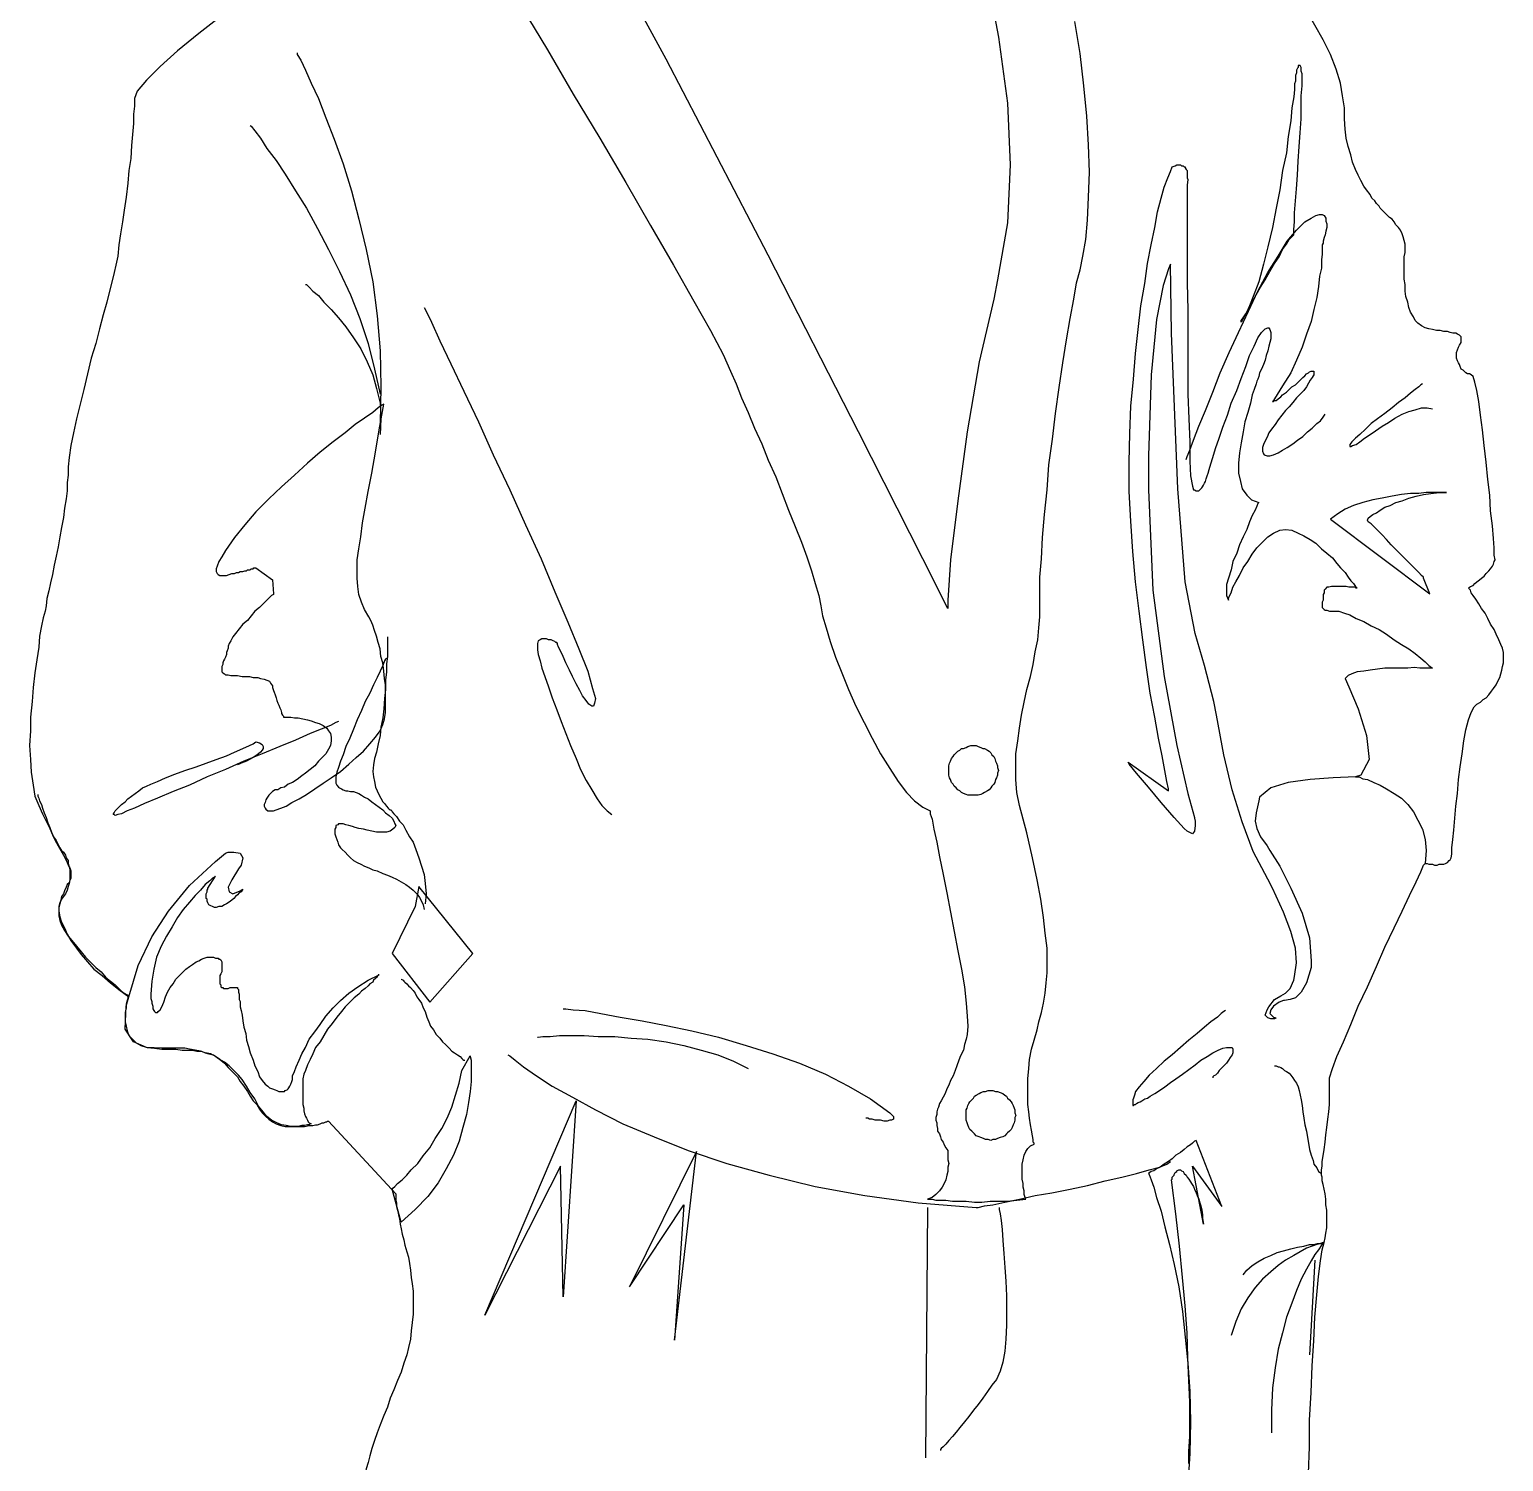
# Model space of a CAD drawing. Extents: x -3 to 64, y -50 to 135.
# Drawn here: x -3.5 to 58.6, y 37.4 to 97.6 of the extents above; entities that cross this region are included whole.
import ezdxf

# ---------------------------------------------------------------- set-up
doc = ezdxf.new("R2010")
doc.units = 0
doc.header["$MEASUREMENT"] = 0
doc.layers.add('7', color=7, linetype='CONTINUOUS')

msp = doc.modelspace()

# ---------------------------------------------------------------- linework, layer by layer
at = {"layer": '7', "linetype": 'Continuous'}
for points in [[(12.84, 104.081), (12.685, 103.965), (12.258, 103.693), (11.677, 103.306), (10.903, 102.764), (10.013, 102.143), (9.006, 101.409), (7.922, 100.633), (6.837, 99.859), (5.713, 99.046), (4.668, 98.233), (3.661, 97.458), (2.77, 96.722), (2.034, 96.064), (1.454, 95.483), (1.066, 95.018), (0.951, 94.709)], [(36.735, 100.401), (37.316, 97.303), (37.703, 94.515), (37.818, 91.92), (37.703, 89.48), (37.276, 87.079), (37.122, 86.265), (36.502, 83.632), (35.999, 80.689), (35.612, 77.785), (35.301, 75.306), (35.185, 73.602), (35.185, 73.254), (34.139, 75.345), (31.428, 80.689), (27.633, 88.125), (23.335, 96.373), (19.075, 104.196)], [(51.877, 94.322), (51.799, 94.825), (51.721, 95.367), (51.528, 95.948), (51.296, 96.567), (50.985, 97.187), (50.638, 97.806), (50.251, 98.464), (49.824, 99.085), (49.359, 99.705), (48.856, 100.286), (48.353, 100.866), (47.81, 101.369), (47.23, 101.874), (46.687, 102.299), (46.107, 102.686), (45.526, 102.995)], [(17.254, 98.542), (18.339, 96.76), (19.423, 94.902), (20.546, 93.043), (21.631, 91.184), (22.677, 89.364), (23.644, 87.698), (24.496, 86.188), (25.193, 84.949), (25.735, 83.943), (26.045, 83.245), (26.278, 82.704), (26.51, 82.121), (26.781, 81.503), (27.052, 80.844), (27.362, 80.186), (27.633, 79.489), (27.944, 78.791), (28.214, 78.095), (28.485, 77.397), (28.756, 76.7), (29.028, 76.042), (29.259, 75.423), (29.454, 74.841), (29.608, 74.3), (29.764, 73.795), (29.841, 73.37), (29.918, 72.943), (30.073, 72.44), (30.229, 71.86), (30.46, 71.201), (30.731, 70.543), (31.003, 69.845), (31.312, 69.148), (31.661, 68.452), (32.01, 67.793), (32.358, 67.135), (32.745, 66.515), (33.094, 65.972), (33.443, 65.509), (33.79, 65.16), (34.139, 64.888), (34.449, 64.733), (34.449, 64.617), (34.526, 64.386), (34.604, 63.959), (34.72, 63.416), (34.837, 62.797), (34.991, 62.061), (35.147, 61.287), (35.301, 60.473), (35.456, 59.661), (35.612, 58.847), (35.766, 58.073), (35.883, 57.337), (35.959, 56.64), (35.999, 56.097), (36.037, 55.671), (35.999, 55.323), (35.959, 55.13), (35.883, 54.897), (35.843, 54.665), (35.727, 54.432), (35.65, 54.238), (35.572, 54.006), (35.494, 53.813), (35.418, 53.58), (35.301, 53.386), (35.224, 53.193), (35.147, 53.039), (35.069, 52.844), (34.991, 52.69), (34.914, 52.534), (34.837, 52.418), (34.798, 52.263), (34.76, 52.187), (34.72, 52.069), (34.72, 51.953), (34.682, 51.838), (34.682, 51.722), (34.72, 51.604), (34.72, 51.489), (34.76, 51.373), (34.76, 51.257), (34.837, 51.14), (34.875, 51.024), (34.914, 50.908), (34.991, 50.792), (35.031, 50.676), (35.107, 50.559), (35.185, 50.443), (35.185, 50.443), (35.185, 50.405), (35.185, 50.288), (35.185, 50.211), (35.185, 50.056), (35.224, 49.901), (35.185, 49.747), (35.185, 49.553), (35.147, 49.398), (35.107, 49.204), (35.031, 49.049), (34.953, 48.895), (34.837, 48.739), (34.682, 48.584), (34.526, 48.468), (34.333, 48.39), (34.333, 48.39), (34.411, 48.39), (34.526, 48.39), (34.682, 48.352), (34.875, 48.352), (35.107, 48.352), (35.378, 48.314), (35.65, 48.314), (35.959, 48.314), (36.308, 48.274), (36.618, 48.274), (36.967, 48.314), (37.354, 48.314), (37.703, 48.314), (38.09, 48.352), (38.477, 48.39), (38.439, 48.43), (38.439, 48.468), (38.399, 48.584), (38.399, 48.739), (38.361, 48.895), (38.361, 49.049), (38.321, 49.242), (38.321, 49.475), (38.321, 49.669), (38.321, 49.862), (38.361, 50.056), (38.399, 50.25), (38.477, 50.405), (38.555, 50.521), (38.67, 50.637), (38.826, 50.714), (38.826, 50.752), (38.786, 50.792), (38.786, 50.908), (38.748, 51.063), (38.71, 51.295), (38.67, 51.528), (38.632, 51.798), (38.593, 52.069), (38.555, 52.38), (38.555, 52.728), (38.555, 53.115), (38.555, 53.464), (38.593, 53.891), (38.632, 54.278), (38.71, 54.703), (38.826, 55.09), (38.942, 55.517), (39.019, 55.864), (39.135, 56.253), (39.213, 56.64), (39.291, 57.065), (39.329, 57.492), (39.367, 57.917), (39.367, 58.422), (39.367, 58.963), (39.291, 59.583), (39.213, 60.242), (39.097, 61.016), (38.942, 61.83), (38.748, 62.758), (38.515, 63.805), (38.206, 64.966), (38.09, 65.509), (38.052, 66.05), (38.052, 66.592), (38.052, 67.135), (38.128, 67.678), (38.206, 68.219), (38.283, 68.761), (38.399, 69.304), (38.515, 69.845), (38.67, 70.387), (38.786, 70.892), (38.864, 71.433), (38.98, 71.937), (39.019, 72.44), (39.058, 72.905), (39.058, 73.37), (39.058, 73.913), (39.058, 74.57), (39.135, 75.345), (39.173, 76.235), (39.251, 77.203), (39.367, 78.249), (39.445, 79.296), (39.6, 80.379), (39.716, 81.463), (39.871, 82.548), (40.025, 83.594), (40.181, 84.561), (40.336, 85.453), (40.49, 86.265), (40.608, 86.963), (40.762, 87.504), (40.877, 88.087), (40.995, 88.783), (41.072, 89.597), (41.111, 90.565), (41.149, 91.61), (41.111, 92.772), (41.033, 93.973), (40.917, 95.25), (40.762, 96.606), (40.53, 97.961)], [(7.805, 96.644), (7.805, 96.567), (7.96, 96.335), (8.154, 95.908), (8.385, 95.367), (8.696, 94.709), (9.006, 93.895), (9.355, 93.005), (9.742, 91.959), (10.091, 90.836), (10.4, 89.635), (10.709, 88.356), (10.981, 87.002), (11.174, 85.569), (11.29, 84.097), (11.33, 82.586), (11.29, 81.038)], [(49.746, 88.977), (49.746, 89.015), (49.746, 89.208), (49.786, 89.519), (49.786, 89.906), (49.824, 90.409), (49.863, 90.914), (49.901, 91.495), (49.94, 92.075), (49.979, 92.694), (50.017, 93.276), (50.057, 93.857), (50.057, 94.36), (50.057, 94.825), (50.095, 95.25), (50.095, 95.561), (50.095, 95.754), (50.057, 95.87), (50.057, 95.986), (50.057, 96.026), (50.017, 96.102), (50.017, 96.102), (49.979, 96.102), (49.94, 96.102), (49.94, 96.064), (49.94, 96.026), (49.901, 95.986), (49.863, 95.908), (49.863, 95.793), (49.824, 95.677), (49.824, 95.561), (49.824, 95.443), (49.786, 95.328), (49.786, 95.096), (49.746, 94.787), (49.67, 94.322), (49.63, 93.779), (49.514, 93.121), (49.437, 92.424), (49.281, 91.688), (49.165, 90.874), (49.011, 90.1), (48.856, 89.286), (48.662, 88.474), (48.469, 87.738), (48.275, 87.002), (48.042, 86.383), (47.81, 85.801), (47.539, 85.298), (47.539, 85.375), (47.617, 85.491), (47.733, 85.647), (47.849, 85.878), (48.004, 86.15), (48.159, 86.459), (48.353, 86.77), (48.547, 87.079), (48.74, 87.428), (48.934, 87.776), (49.127, 88.047), (49.281, 88.356), (49.437, 88.59), (49.552, 88.783), (49.67, 88.899), (49.746, 88.977)], [(0.951, 94.709), (0.951, 94.398), (0.911, 94.05), (0.911, 93.663), (0.873, 93.198), (0.835, 92.734), (0.795, 92.191), (0.717, 91.688), (0.679, 91.146), (0.602, 90.565), (0.524, 90.022), (0.446, 89.519), (0.37, 89.015), (0.292, 88.552), (0.253, 88.087), (0.176, 87.698), (0.099, 87.389)], [(53.347, 90.178), (53.232, 90.294), (53.154, 90.409), (53.038, 90.525), (52.96, 90.681), (52.806, 90.874), (52.691, 91.03), (52.573, 91.261), (52.457, 91.495), (52.342, 91.726), (52.226, 92.036), (52.148, 92.347), (52.032, 92.694), (51.954, 93.043), (51.915, 93.43), (51.877, 93.857), (51.877, 94.322)], [(5.829, 93.586), (5.869, 93.546), (6.023, 93.352), (6.256, 93.043), (6.527, 92.618), (6.914, 92.113), (7.302, 91.533), (7.728, 90.836), (8.192, 90.1), (8.656, 89.248), (9.121, 88.356), (9.586, 87.428), (10.051, 86.459), (10.438, 85.453), (10.787, 84.408), (11.058, 83.322), (11.29, 82.277)], [(42.776, 66.786), (44.48, 65.585), (44.48, 65.663), (44.403, 65.972), (44.325, 66.437), (44.209, 67.057), (44.054, 67.793), (43.898, 68.683), (43.705, 69.691), (43.551, 70.775), (43.395, 71.937), (43.24, 73.137), (43.086, 74.376), (42.97, 75.655), (42.892, 76.933), (42.814, 78.172), (42.814, 79.412), (42.853, 80.611), (42.892, 81.774), (43.008, 82.897), (43.086, 83.981), (43.202, 84.988), (43.317, 85.994), (43.473, 86.924), (43.589, 87.776), (43.744, 88.552), (43.898, 89.286), (44.015, 89.945), (44.169, 90.525), (44.287, 90.99), (44.441, 91.377), (44.557, 91.648), (44.634, 91.842), (44.75, 91.882), (44.828, 91.92), (44.867, 91.92), (44.945, 91.92), (44.983, 91.92), (45.021, 91.882), (45.099, 91.882), (45.139, 91.842), (45.177, 91.842), (45.177, 91.804), (45.215, 91.726), (45.255, 91.688), (45.255, 91.648), (45.255, 91.571), (45.255, 91.495), (45.255, 91.377), (45.293, 91.301), (45.255, 91.068), (45.255, 90.565), (45.255, 89.906), (45.255, 89.054), (45.255, 88.047), (45.255, 86.963), (45.293, 85.801), (45.293, 84.601), (45.293, 83.438), (45.293, 82.277), (45.332, 81.231), (45.37, 80.264), (45.37, 79.45), (45.408, 78.831), (45.486, 78.404), (45.526, 78.249), (45.564, 78.249), (45.642, 78.211), (45.68, 78.211), (45.719, 78.211), (45.757, 78.211), (45.797, 78.249), (45.835, 78.288), (45.873, 78.326), (45.913, 78.366), (45.951, 78.442), (45.991, 78.52), (46.029, 78.598), (46.067, 78.714), (46.107, 78.831), (46.145, 78.947), (46.184, 79.101), (46.26, 79.334), (46.338, 79.605), (46.456, 79.992), (46.609, 80.417), (46.765, 80.882), (46.958, 81.387), (47.112, 81.89), (47.346, 82.432), (47.539, 82.935), (47.733, 83.438), (47.888, 83.903), (48.082, 84.29), (48.236, 84.639), (48.391, 84.872), (48.547, 85.026), (48.662, 85.066), (48.701, 85.066), (48.74, 84.988), (48.778, 84.872), (48.778, 84.755), (48.778, 84.601), (48.74, 84.446), (48.701, 84.29), (48.662, 84.097), (48.585, 83.903), (48.547, 83.709), (48.469, 83.516), (48.391, 83.322), (48.313, 83.168), (48.275, 83.013), (48.236, 82.897), (48.198, 82.819), (48.159, 82.704), (48.082, 82.47), (48.004, 82.239), (47.926, 81.89), (47.81, 81.503), (47.695, 81.115), (47.617, 80.689), (47.539, 80.224), (47.461, 79.799), (47.423, 79.372), (47.423, 78.947), (47.501, 78.598), (47.577, 78.288), (47.771, 78.017), (47.964, 77.823), (48.275, 77.708), (48.236, 77.668), (48.198, 77.552), (48.12, 77.397), (48.004, 77.165), (47.888, 76.894), (47.771, 76.584), (47.617, 76.275), (47.461, 75.926), (47.346, 75.577), (47.19, 75.228), (47.112, 74.88), (46.997, 74.531), (46.919, 74.26), (46.919, 73.989), (46.919, 73.795), (46.997, 73.602), (46.997, 73.679), (47.036, 73.757), (47.112, 73.913), (47.19, 74.144), (47.307, 74.376), (47.461, 74.647), (47.617, 74.958), (47.81, 75.228), (48.004, 75.539), (48.198, 75.81), (48.429, 76.042), (48.662, 76.275), (48.894, 76.429), (49.165, 76.545), (49.399, 76.584), (49.67, 76.545), (49.94, 76.429), (50.173, 76.313), (50.444, 76.158), (50.676, 76.004), (50.909, 75.77), (51.141, 75.577), (51.374, 75.383), (51.567, 75.152), (51.721, 74.958), (51.915, 74.765), (52.032, 74.57), (52.148, 74.416), (52.264, 74.3), (52.342, 74.182), (52.38, 74.144), (52.419, 74.106), (52.38, 74.106), (52.342, 74.144), (52.264, 74.144), (52.186, 74.144), (52.07, 74.144), (51.954, 74.182), (51.837, 74.182), (51.721, 74.182), (51.567, 74.182), (51.45, 74.182), (51.334, 74.182), (51.218, 74.144), (51.141, 74.144), (51.063, 74.067), (51.025, 74.028), (51.025, 73.913), (50.985, 73.835), (50.985, 73.757), (50.985, 73.679), (50.985, 73.602), (50.947, 73.524), (50.947, 73.486), (50.947, 73.408), (50.947, 73.37), (50.947, 73.292), (50.985, 73.254), (51.025, 73.215), (51.063, 73.176), (51.141, 73.176), (51.256, 73.137), (51.374, 73.137), (51.49, 73.137), (51.644, 73.137), (51.877, 73.061), (52.108, 72.983), (52.38, 72.827), (52.691, 72.712), (53, 72.518), (53.347, 72.363), (53.658, 72.169), (53.968, 71.937), (54.277, 71.744), (54.588, 71.55), (54.858, 71.355), (55.091, 71.162), (55.285, 71.008), (55.44, 70.852), (55.594, 70.736), (55.516, 70.736), (55.44, 70.736), (55.285, 70.736), (55.053, 70.736), (54.82, 70.775), (54.548, 70.736), (54.239, 70.736), (53.89, 70.736), (53.581, 70.736), (53.271, 70.697), (52.96, 70.659), (52.691, 70.621), (52.419, 70.581), (52.186, 70.503), (52.032, 70.427), (51.915, 70.31), (52.07, 69.962), (52.457, 69.032), (52.806, 67.909), (52.922, 66.902), (52.573, 66.243), (52.342, 66.167), (51.412, 66.128), (50.444, 66.05), (49.514, 65.934), (48.778, 65.702), (48.313, 65.315), (48.275, 65.16), (48.159, 64.657), (48.12, 64.308), (48.198, 63.998), (48.353, 63.649), (48.623, 63.262), (48.74, 63.069), (49.165, 62.41), (49.63, 61.481), (50.095, 60.435), (50.404, 59.39), (50.482, 58.422), (50.482, 58.15), (50.289, 57.492), (50.057, 57.105), (49.824, 56.872), (49.592, 56.794), (49.359, 56.756), (49.321, 56.756), (49.127, 56.678), (48.894, 56.523), (48.778, 56.369), (48.74, 56.213), (48.894, 56.059), (49.011, 56.02), (48.934, 55.982), (48.778, 55.982), (48.662, 56.02), (48.547, 56.136), (48.623, 56.369), (48.701, 56.485), (48.934, 56.794), (49.205, 56.949), (49.399, 57.065), (49.592, 57.259), (49.746, 57.608), (49.786, 57.763), (49.863, 58.344), (49.824, 58.963), (49.63, 59.661), (49.321, 60.473), (48.856, 61.481), (48.662, 61.868), (48.042, 63.029), (47.577, 64.268), (47.152, 65.625), (46.803, 67.095), (46.494, 68.761), (46.378, 69.342), (45.991, 70.852), (45.602, 72.207), (45.177, 74.376), (44.867, 78.288), (44.596, 84.833), (44.557, 87.738), (44.48, 87.544), (44.247, 86.846), (43.976, 85.413), (43.744, 83.091), (43.628, 79.683), (43.628, 78.249), (43.822, 74.028), (44.287, 70.387), (44.828, 67.482), (45.293, 65.469), (45.564, 64.462), (45.564, 64.424), (45.602, 64.308), (45.602, 64.114), (45.564, 63.881), (45.486, 63.765), (45.255, 63.881), (45.139, 63.998), (44.712, 64.462), (44.169, 65.082), (43.628, 65.74), (43.124, 66.321), (42.814, 66.708), (42.776, 66.786)], [(54.433, 88.241), (54.433, 88.434), (54.433, 88.59), (54.395, 88.745), (54.355, 88.899), (54.317, 89.015), (54.239, 89.17), (54.161, 89.286), (54.046, 89.404), (53.968, 89.519), (53.89, 89.635), (53.774, 89.713), (53.658, 89.829), (53.581, 89.906), (53.465, 90.022), (53.387, 90.1), (53.347, 90.178)], [(45.215, 79.527), (45.255, 79.643), (45.37, 79.915), (45.526, 80.341), (45.757, 80.922), (46.029, 81.58), (46.338, 82.355), (46.649, 83.168), (47.036, 84.02), (47.423, 84.872), (47.849, 85.762), (48.236, 86.614), (48.662, 87.389), (49.088, 88.087), (49.475, 88.705), (49.863, 89.17), (50.211, 89.519)], [(50.211, 89.519), (50.482, 89.673), (50.676, 89.791), (50.831, 89.829), (50.947, 89.829), (51.025, 89.791), (51.102, 89.673), (51.102, 89.557), (51.141, 89.442), (51.141, 89.286), (51.102, 89.132), (51.063, 88.977), (51.025, 88.861), (50.985, 88.705), (50.985, 88.628), (50.947, 88.552), (50.947, 88.552)], [(50.947, 88.552), (50.947, 88.512), (50.947, 88.356), (50.947, 88.163), (50.909, 87.931), (50.909, 87.582), (50.831, 87.235), (50.792, 86.808), (50.715, 86.343), (50.598, 85.84), (50.482, 85.336), (50.289, 84.795), (50.095, 84.252), (49.863, 83.709), (49.63, 83.168), (49.281, 82.626), (48.934, 82.083)], [(55.285, 85.066), (55.129, 85.142), (54.975, 85.259), (54.858, 85.375), (54.782, 85.531), (54.664, 85.724), (54.588, 85.918), (54.548, 86.15), (54.471, 86.383), (54.433, 86.614), (54.433, 86.886), (54.395, 87.117), (54.395, 87.351), (54.395, 87.622), (54.395, 87.815), (54.395, 88.047), (54.433, 88.241)], [(0.099, 87.389), (0.021, 87.041), (-0.095, 86.614), (-0.212, 86.15), (-0.366, 85.607), (-0.522, 85.026), (-0.676, 84.408), (-0.871, 83.787), (-1.025, 83.129), (-1.18, 82.47), (-1.334, 81.852), (-1.489, 81.231), (-1.605, 80.651), (-1.723, 80.108), (-1.799, 79.605), (-1.838, 79.218), (-1.838, 78.869)], [(8.154, 86.886), (8.192, 86.886), (8.309, 86.77), (8.463, 86.614), (8.696, 86.421), (8.928, 86.15), (9.237, 85.84), (9.548, 85.491), (9.857, 85.104), (10.167, 84.639), (10.478, 84.174), (10.748, 83.632), (10.981, 83.091), (11.136, 82.51), (11.29, 81.89), (11.33, 81.231), (11.29, 80.573)], [(13.15, 85.918), (13.227, 85.762), (13.459, 85.298), (13.808, 84.523), (14.273, 83.556), (14.815, 82.393), (15.434, 81.115), (16.054, 79.721), (16.751, 78.249), (17.409, 76.778), (18.068, 75.345), (18.648, 73.951), (19.191, 72.672), (19.656, 71.55), (20.043, 70.621), (20.237, 69.884), (20.352, 69.458)], [(56.717, 84.33), (56.795, 84.446), (56.795, 84.523), (56.795, 84.639), (56.795, 84.679), (56.717, 84.755), (56.64, 84.795), (56.563, 84.833), (56.446, 84.833), (56.33, 84.872), (56.214, 84.91), (56.059, 84.91), (55.905, 84.949), (55.749, 84.949), (55.594, 84.988), (55.44, 85.026), (55.285, 85.066)], [(57.22, 83.091), (57.144, 83.129), (57.066, 83.129), (56.989, 83.168), (56.95, 83.207), (56.873, 83.284), (56.795, 83.322), (56.757, 83.438), (56.717, 83.516), (56.679, 83.594), (56.64, 83.671), (56.601, 83.787), (56.601, 83.903), (56.601, 84.02), (56.64, 84.136), (56.679, 84.252), (56.717, 84.33)], [(50.211, 83.051), (50.289, 83.129), (50.366, 83.168), (50.404, 83.207), (50.482, 83.245), (50.522, 83.245), (50.56, 83.245), (50.598, 83.245), (50.598, 83.207), (50.598, 83.168), (50.598, 83.091), (50.56, 83.051), (50.522, 82.973), (50.444, 82.858), (50.366, 82.742), (50.289, 82.586), (50.173, 82.432)], [(48.934, 82.083), (48.894, 82.006), (48.856, 81.967), (48.894, 81.967), (48.934, 82.006), (49.011, 82.006), (49.088, 82.083), (49.205, 82.161), (49.281, 82.239), (49.437, 82.355), (49.552, 82.47), (49.67, 82.586), (49.824, 82.664), (49.94, 82.78), (50.057, 82.897), (50.133, 82.973), (50.211, 83.051)], [(55.169, 82.704), (55.091, 82.664), (55.013, 82.586), (54.858, 82.47), (54.664, 82.315), (54.433, 82.121), (54.161, 81.928), (53.89, 81.696), (53.581, 81.463), (53.271, 81.231), (53, 81.038), (52.767, 80.806), (52.535, 80.573), (52.342, 80.417), (52.186, 80.264), (52.108, 80.148), (52.108, 80.07)], [(58.228, 75.306), (58.19, 75.499), (58.19, 75.81), (58.15, 76.197), (58.112, 76.738), (58.034, 77.359), (57.996, 78.017), (57.918, 78.675), (57.841, 79.412), (57.763, 80.108), (57.685, 80.766), (57.609, 81.387), (57.531, 81.967), (57.453, 82.432), (57.376, 82.78), (57.298, 83.013), (57.22, 83.091)], [(50.173, 82.432), (50.017, 82.277), (49.863, 82.121), (49.708, 81.928), (49.552, 81.734), (49.399, 81.58), (49.243, 81.387), (49.088, 81.193), (48.972, 81), (48.818, 80.806), (48.701, 80.651), (48.623, 80.457), (48.547, 80.302), (48.469, 80.148), (48.429, 80.03), (48.429, 79.876), (48.469, 79.759)], [(11.446, 81.852), (11.368, 81.812), (11.212, 81.696), (10.981, 81.503), (10.632, 81.269), (10.245, 81), (9.819, 80.651), (9.315, 80.264), (8.774, 79.837), (8.231, 79.372), (7.689, 78.869), (7.146, 78.366), (6.605, 77.862), (6.062, 77.32), (5.598, 76.778), (5.171, 76.235), (4.784, 75.693), (4.63, 75.423), (4.512, 75.228), (4.436, 75.034), (4.397, 74.919), (4.397, 74.803), (4.436, 74.725), (4.474, 74.687), (4.552, 74.647), (4.63, 74.647), (4.746, 74.647), (4.823, 74.647), (4.939, 74.687), (5.055, 74.725), (5.171, 74.725), (5.249, 74.765), (5.326, 74.765), (5.404, 74.803), (5.482, 74.803), (5.52, 74.803), (5.598, 74.841), (5.675, 74.841), (5.713, 74.88), (5.791, 74.88), (5.829, 74.88), (5.869, 74.919), (5.947, 74.919), (5.947, 74.919), (5.985, 74.958), (6.023, 74.958), (6.023, 74.958), (6.062, 74.958), (6.062, 74.958), (6.759, 74.454), (6.799, 73.873), (6.799, 73.835), (6.721, 73.795), (6.643, 73.718), (6.527, 73.602), (6.372, 73.448), (6.218, 73.292), (6.023, 73.137), (5.869, 72.943), (5.713, 72.75), (5.52, 72.596), (5.364, 72.402), (5.211, 72.207), (5.095, 72.053), (5.017, 71.898), (4.939, 71.782), (4.901, 71.666), (4.901, 71.588), (4.861, 71.473), (4.823, 71.395), (4.823, 71.317), (4.784, 71.201), (4.746, 71.124), (4.708, 71.046), (4.668, 70.968), (4.668, 70.892), (4.63, 70.814), (4.63, 70.736), (4.63, 70.697), (4.63, 70.621), (4.63, 70.581), (4.668, 70.543), (4.746, 70.503), (4.784, 70.465), (4.901, 70.465), (5.017, 70.427), (5.171, 70.427), (5.288, 70.427), (5.482, 70.387), (5.636, 70.387), (5.791, 70.387), (5.947, 70.349), (6.14, 70.349), (6.256, 70.31), (6.411, 70.272), (6.527, 70.233), (6.643, 70.194), (6.681, 70.116), (6.759, 70), (6.759, 69.923), (6.799, 69.807), (6.837, 69.729), (6.875, 69.613), (6.914, 69.497), (6.953, 69.381), (6.992, 69.264), (7.03, 69.188), (7.07, 69.071), (7.108, 68.993), (7.146, 68.877), (7.146, 68.839), (7.186, 68.761), (7.224, 68.723), (7.224, 68.683), (7.224, 68.683), (7.263, 68.683), (7.302, 68.683), (7.417, 68.683), (7.533, 68.683), (7.689, 68.645), (7.844, 68.645), (8.038, 68.606), (8.231, 68.568), (8.385, 68.53), (8.58, 68.452), (8.734, 68.412), (8.89, 68.334), (9.044, 68.219), (9.121, 68.103), (9.199, 67.987), (9.237, 67.831), (9.237, 67.678), (9.199, 67.482), (9.121, 67.329), (9.006, 67.135), (8.85, 66.98), (8.696, 66.824), (8.541, 66.631), (8.347, 66.477), (8.154, 66.321), (7.998, 66.205), (7.805, 66.05), (7.611, 65.934), (7.417, 65.856), (7.263, 65.74), (7.108, 65.702), (6.992, 65.625), (6.875, 65.625), (6.759, 65.547), (6.681, 65.469), (6.605, 65.391), (6.527, 65.276), (6.488, 65.198), (6.45, 65.082), (6.411, 65.004), (6.411, 64.927), (6.45, 64.85), (6.488, 64.811), (6.565, 64.733), (6.643, 64.733), (6.799, 64.733), (6.914, 64.773), (7.108, 64.85), (7.34, 64.927), (7.573, 65.082), (7.882, 65.237), (8.192, 65.431), (8.541, 65.663), (8.89, 65.896), (9.237, 66.128), (9.626, 66.399), (9.973, 66.708), (10.284, 66.98), (10.594, 67.251), (10.865, 67.56), (11.097, 67.831), (11.29, 68.103), (11.406, 68.374), (11.484, 68.606), (11.523, 68.877), (11.523, 69.148), (11.523, 69.42), (11.523, 69.729), (11.523, 70.04), (11.484, 70.31), (11.446, 70.621), (11.406, 70.968), (11.33, 71.239), (11.29, 71.55), (11.212, 71.82), (11.136, 72.091), (11.058, 72.325), (10.981, 72.556), (10.903, 72.75), (10.825, 72.905), (10.632, 73.215), (10.516, 73.524), (10.4, 73.835), (10.36, 74.182), (10.322, 74.531), (10.322, 74.919), (10.322, 75.306), (10.4, 75.77), (10.478, 76.275), (10.554, 76.856), (10.671, 77.474), (10.787, 78.172), (10.943, 78.947), (11.097, 79.837), (11.252, 80.766), (11.446, 81.852)], [(48.469, 79.759), (48.507, 79.721), (48.623, 79.683), (48.74, 79.683), (48.894, 79.721), (49.088, 79.799), (49.281, 79.915), (49.475, 80.03), (49.708, 80.186), (49.901, 80.341), (50.133, 80.495), (50.328, 80.689), (50.522, 80.844), (50.715, 81.038), (50.869, 81.154), (50.985, 81.309), (51.063, 81.425)], [(52.108, 80.07), (52.148, 80.07), (52.226, 80.108), (52.38, 80.148), (52.535, 80.264), (52.729, 80.417), (52.96, 80.573), (53.194, 80.728), (53.465, 80.922), (53.736, 81.076), (54.006, 81.269), (54.317, 81.425), (54.588, 81.541), (54.858, 81.618), (55.129, 81.696), (55.362, 81.696), (55.594, 81.658)], [(-1.838, 78.869), (-1.877, 78.56), (-1.877, 78.211), (-1.916, 77.862), (-1.992, 77.474), (-2.032, 77.087), (-2.11, 76.662), (-2.186, 76.275), (-2.264, 75.848), (-2.341, 75.461), (-2.419, 75.074), (-2.497, 74.687), (-2.575, 74.338), (-2.651, 73.989), (-2.728, 73.679), (-2.768, 73.37), (-2.806, 73.137)], [(56.175, 78.133), (56.137, 78.133), (56.021, 78.133), (55.865, 78.133), (55.634, 78.133), (55.323, 78.133), (55.013, 78.095), (54.664, 78.095), (54.277, 78.055), (53.89, 77.979), (53.465, 77.901), (53.078, 77.823), (52.651, 77.708), (52.264, 77.59), (51.915, 77.436), (51.605, 77.243), (51.296, 77.01), (55.478, 73.873), (55.207, 74.531), (55.207, 74.57), (55.129, 74.647), (55.013, 74.765), (54.858, 74.919), (54.704, 75.074), (54.51, 75.268), (54.277, 75.499), (54.084, 75.693), (53.852, 75.926), (53.658, 76.158), (53.465, 76.351), (53.271, 76.545), (53.116, 76.7), (53, 76.816), (52.884, 76.894), (52.845, 76.971), (52.845, 76.971), (52.884, 77.049), (52.96, 77.127), (53.078, 77.203), (53.232, 77.281), (53.387, 77.397), (53.581, 77.514), (53.812, 77.59), (54.046, 77.708), (54.317, 77.785), (54.588, 77.901), (54.897, 77.979), (55.207, 78.055), (55.516, 78.095), (55.865, 78.133), (56.175, 78.133)], [(57.104, 74.106), (57.104, 74.106), (57.144, 74.144), (57.182, 74.182), (57.298, 74.222), (57.376, 74.3), (57.453, 74.376), (57.569, 74.454), (57.647, 74.531), (57.763, 74.609), (57.841, 74.725), (57.956, 74.841), (58.034, 74.919), (58.112, 75.034), (58.15, 75.112), (58.19, 75.228), (58.228, 75.306)], [(58.577, 71.395), (58.537, 71.588), (58.461, 71.744), (58.383, 71.937), (58.267, 72.169), (58.19, 72.363), (58.034, 72.596), (57.918, 72.827), (57.802, 73.061), (57.647, 73.254), (57.531, 73.448), (57.415, 73.641), (57.298, 73.795), (57.22, 73.913), (57.182, 74.028), (57.104, 74.106), (57.104, 74.106)], [(-2.806, 73.137), (-2.884, 72.866), (-2.962, 72.518), (-3.038, 72.091), (-3.078, 71.626), (-3.155, 71.085), (-3.233, 70.543), (-3.309, 69.923), (-3.349, 69.342), (-3.427, 68.683), (-3.427, 68.103), (-3.465, 67.482), (-3.427, 66.902), (-3.387, 66.361), (-3.309, 65.818), (-3.233, 65.353), (-3.078, 64.966)], [(11.601, 72.053), (11.601, 72.014), (11.601, 71.898), (11.601, 71.744), (11.601, 71.511), (11.601, 71.239), (11.561, 70.93), (11.561, 70.581), (11.523, 70.233), (11.523, 69.845), (11.484, 69.458), (11.446, 69.032), (11.406, 68.645), (11.33, 68.258), (11.29, 67.909), (11.212, 67.56), (11.136, 67.213)], [(18.764, 71.782), (18.726, 71.82), (18.688, 71.82), (18.648, 71.86), (18.571, 71.898), (18.493, 71.937), (18.377, 71.937), (18.299, 71.975), (18.184, 71.975), (18.106, 71.975), (18.03, 71.937), (17.952, 71.898), (17.912, 71.782), (17.912, 71.666), (17.912, 71.511), (17.952, 71.317), (18.03, 71.046)], [(20.352, 69.458), (20.314, 69.264), (20.275, 69.148), (20.198, 69.148), (20.081, 69.226), (19.965, 69.381), (19.81, 69.575), (19.694, 69.807), (19.54, 70.078), (19.385, 70.387), (19.269, 70.659), (19.113, 70.968), (18.997, 71.239), (18.882, 71.473), (18.804, 71.626), (18.764, 71.744), (18.764, 71.782)], [(57.453, 69.226), (57.609, 69.304), (57.725, 69.42), (57.841, 69.497), (57.956, 69.613), (58.074, 69.769), (58.15, 69.884), (58.267, 70.04), (58.343, 70.194), (58.421, 70.349), (58.461, 70.503), (58.499, 70.659), (58.537, 70.814), (58.577, 70.968), (58.577, 71.124), (58.577, 71.279), (58.577, 71.395)], [(11.561, 71.162), (11.523, 71.124), (11.484, 71.046), (11.406, 70.852), (11.29, 70.621), (11.174, 70.349), (11.019, 70.04), (10.865, 69.691), (10.671, 69.342), (10.516, 68.955), (10.322, 68.568), (10.167, 68.181), (10.013, 67.793), (9.857, 67.444), (9.742, 67.095), (9.626, 66.824), (9.548, 66.554)], [(18.03, 71.046), (18.106, 70.736), (18.223, 70.387), (18.377, 69.962), (18.533, 69.497), (18.726, 68.993), (18.92, 68.49), (19.113, 67.987), (19.307, 67.482), (19.54, 66.941), (19.734, 66.477), (19.965, 66.012), (20.198, 65.625), (20.43, 65.237), (20.624, 64.966), (20.855, 64.733), (21.05, 64.579)], [(56.368, 62.758), (56.408, 62.913), (56.408, 63.185), (56.446, 63.534), (56.486, 63.921), (56.524, 64.424), (56.563, 64.927), (56.64, 65.469), (56.679, 66.05), (56.757, 66.592), (56.833, 67.135), (56.911, 67.678), (56.989, 68.141), (57.104, 68.568), (57.22, 68.877), (57.338, 69.11), (57.453, 69.226)], [(9.548, 68.49), (9.432, 68.452), (9.199, 68.334), (8.812, 68.181), (8.347, 67.987), (7.728, 67.716), (7.07, 67.444), (6.334, 67.135), (5.56, 66.824), (4.784, 66.477), (4.01, 66.167), (3.273, 65.818), (2.577, 65.547), (1.918, 65.276), (1.376, 65.044), (0.951, 64.85), (0.64, 64.733)], [(1.298, 65.702), (1.454, 65.779), (1.647, 65.856), (1.918, 65.972), (2.267, 66.128), (2.655, 66.283), (3.08, 66.437), (3.545, 66.592), (3.971, 66.748), (4.397, 66.902), (4.823, 67.057), (5.171, 67.213), (5.52, 67.367), (5.791, 67.482), (5.947, 67.56), (6.062, 67.638), (6.062, 67.638)], [(6.062, 67.638), (6.218, 67.6), (6.334, 67.522), (6.372, 67.444), (6.372, 67.367), (6.334, 67.289), (6.256, 67.213), (6.178, 67.135), (6.062, 67.057), (5.947, 66.98), (5.791, 66.902), (5.675, 66.824), (5.56, 66.786), (5.442, 66.748), (5.364, 66.708), (5.288, 66.67), (5.288, 66.67)], [(11.136, 67.213), (11.058, 66.941), (11.019, 66.67), (10.981, 66.399), (11.019, 66.167), (11.058, 65.972), (11.097, 65.74), (11.174, 65.585), (11.252, 65.391), (11.33, 65.276), (11.406, 65.12), (11.484, 65.044), (11.561, 64.927), (11.639, 64.85), (11.677, 64.811), (11.717, 64.773), (11.717, 64.773)], [(36.27, 67.482), (36.386, 67.482), (36.464, 67.444), (36.579, 67.406), (36.657, 67.367), (36.735, 67.367), (36.851, 67.289), (36.928, 67.251), (37.005, 67.173), (37.044, 67.095), (37.122, 67.019), (37.16, 66.941), (37.2, 66.824), (37.238, 66.748), (37.276, 66.631), (37.276, 66.554), (37.316, 66.437), (37.276, 66.321), (37.276, 66.243), (37.238, 66.128), (37.2, 66.05), (37.16, 65.934), (37.122, 65.856), (37.044, 65.779), (37.005, 65.702), (36.928, 65.625), (36.851, 65.585), (36.735, 65.509), (36.657, 65.469), (36.579, 65.431), (36.464, 65.391), (36.386, 65.391), (36.27, 65.391), (36.153, 65.391), (36.037, 65.391), (35.959, 65.431), (35.843, 65.469), (35.766, 65.509), (35.689, 65.585), (35.612, 65.625), (35.534, 65.702), (35.456, 65.779), (35.418, 65.856), (35.34, 65.934), (35.301, 66.05), (35.263, 66.128), (35.224, 66.243), (35.224, 66.321), (35.224, 66.437), (35.224, 66.554), (35.224, 66.631), (35.263, 66.748), (35.301, 66.824), (35.34, 66.941), (35.418, 67.019), (35.456, 67.095), (35.534, 67.173), (35.612, 67.251), (35.689, 67.289), (35.766, 67.367), (35.843, 67.367), (35.959, 67.406), (36.037, 67.444), (36.153, 67.482), (36.27, 67.482)], [(9.548, 66.554), (9.47, 66.361), (9.432, 66.167), (9.432, 66.012), (9.432, 65.896), (9.47, 65.818), (9.548, 65.74), (9.586, 65.702), (9.664, 65.663), (9.742, 65.625), (9.857, 65.585), (9.935, 65.585), (10.051, 65.547), (10.167, 65.547), (10.284, 65.509), (10.4, 65.469), (10.516, 65.391)], [(52.342, 66.167), (52.38, 66.167), (52.496, 66.167), (52.651, 66.089), (52.845, 66.05), (53.116, 65.934), (53.387, 65.818), (53.658, 65.663), (53.968, 65.469), (54.277, 65.276), (54.548, 65.004), (54.782, 64.695), (54.975, 64.346), (55.169, 63.959), (55.285, 63.534), (55.323, 63.069), (55.285, 62.526)], [(-3.116, 65.431), (-3.116, 65.431), (-3.116, 65.353), (-3.078, 65.276), (-3.038, 65.16), (-2.962, 65.004), (-2.922, 64.85), (-2.844, 64.657), (-2.768, 64.462), (-2.69, 64.23), (-2.613, 64.036), (-2.535, 63.843), (-2.457, 63.649), (-2.341, 63.494), (-2.264, 63.3), (-2.186, 63.185), (-2.11, 63.069)], [(0.64, 64.733), (0.408, 64.617), (0.253, 64.579), (0.137, 64.539), (0.099, 64.579), (0.059, 64.579), (0.099, 64.657), (0.137, 64.733), (0.215, 64.811), (0.292, 64.888), (0.408, 65.004), (0.564, 65.12), (0.679, 65.237), (0.835, 65.353), (0.989, 65.469), (1.144, 65.585), (1.298, 65.702)], [(10.516, 65.391), (10.632, 65.315), (10.787, 65.237), (10.943, 65.12), (11.097, 65.004), (11.252, 64.888), (11.406, 64.773), (11.523, 64.657), (11.677, 64.539), (11.795, 64.424), (11.871, 64.308), (11.91, 64.192), (11.949, 64.114), (11.91, 64.036), (11.833, 63.959), (11.717, 63.881), (11.561, 63.843)], [(-3.078, 64.966), (-2.922, 64.617), (-2.768, 64.308), (-2.613, 63.998), (-2.497, 63.727), (-2.381, 63.494), (-2.264, 63.262), (-2.148, 63.069), (-2.032, 62.875), (-1.954, 62.72), (-1.877, 62.564), (-1.838, 62.448), (-1.761, 62.333), (-1.723, 62.217), (-1.723, 62.099), (-1.723, 62.023), (-1.723, 61.906)], [(11.717, 64.773), (11.755, 64.773), (11.795, 64.695), (11.871, 64.617), (11.988, 64.501), (12.104, 64.308), (12.258, 64.152), (12.375, 63.921), (12.529, 63.649), (12.685, 63.416), (12.8, 63.107), (12.916, 62.758), (13.034, 62.41), (13.15, 62.061), (13.188, 61.674), (13.227, 61.247), (13.188, 60.822)], [(9.432, 64.036), (9.393, 63.959), (9.393, 63.881), (9.393, 63.765), (9.432, 63.649), (9.47, 63.534), (9.508, 63.416), (9.548, 63.3), (9.626, 63.185), (9.702, 63.107), (9.819, 62.991), (9.935, 62.875), (10.051, 62.758), (10.167, 62.642), (10.322, 62.564), (10.478, 62.488), (10.632, 62.41)], [(11.561, 63.843), (11.33, 63.843), (11.136, 63.843), (10.943, 63.881), (10.748, 63.921), (10.594, 63.959), (10.4, 63.998), (10.245, 64.036), (10.129, 64.075), (9.973, 64.114), (9.857, 64.152), (9.742, 64.192), (9.664, 64.192), (9.548, 64.192), (9.508, 64.152), (9.432, 64.114), (9.432, 64.036)], [(-2.11, 63.069), (-2.032, 62.991), (-1.954, 62.875), (-1.916, 62.758), (-1.838, 62.642), (-1.838, 62.526), (-1.799, 62.371), (-1.761, 62.255), (-1.761, 62.099), (-1.761, 61.984), (-1.761, 61.83), (-1.799, 61.674), (-1.838, 61.558), (-1.877, 61.403), (-1.954, 61.247), (-2.032, 61.132), (-2.11, 61.016)], [(5.52, 61.442), (5.52, 61.442), (5.482, 61.403), (5.442, 61.325), (5.364, 61.287), (5.288, 61.209), (5.211, 61.132), (5.133, 61.054), (5.055, 60.978), (4.939, 60.9), (4.823, 60.822), (4.746, 60.784), (4.63, 60.706), (4.512, 60.706), (4.397, 60.667), (4.319, 60.667), (4.243, 60.706), (4.165, 60.744), (4.087, 60.784), (4.049, 60.86), (4.01, 60.938), (4.01, 61.016), (3.971, 61.054), (3.971, 61.132), (3.971, 61.209), (3.971, 61.247), (4.01, 61.325), (4.01, 61.365), (4.01, 61.403), (4.049, 61.442), (4.049, 61.481), (4.049, 61.481), (4.049, 61.481), (4.359, 61.984), (4.319, 61.945), (4.243, 61.906), (4.125, 61.79), (3.932, 61.636), (3.738, 61.403), (3.507, 61.171), (3.273, 60.9), (3.002, 60.589), (2.77, 60.242), (2.539, 59.854), (2.306, 59.467), (2.074, 59.041), (1.88, 58.576), (1.763, 58.073), (1.687, 57.57), (1.647, 57.027), (1.647, 57.027), (1.647, 56.988), (1.647, 56.911), (1.647, 56.834), (1.687, 56.716), (1.687, 56.64), (1.725, 56.523), (1.725, 56.407), (1.763, 56.329), (1.803, 56.291), (1.841, 56.253), (1.918, 56.253), (1.957, 56.291), (2.034, 56.369), (2.112, 56.485), (2.19, 56.678), (2.267, 56.911), (2.345, 57.105), (2.461, 57.298), (2.577, 57.452), (2.693, 57.646), (2.848, 57.801), (2.964, 57.917), (3.119, 58.073), (3.273, 58.189), (3.391, 58.266), (3.545, 58.382), (3.661, 58.422), (3.778, 58.498), (3.894, 58.538), (4.01, 58.576), (4.125, 58.576), (4.203, 58.576), (4.281, 58.576), (4.359, 58.538), (4.397, 58.538), (4.474, 58.538), (4.512, 58.498), (4.552, 58.498), (4.59, 58.46), (4.63, 58.382), (4.63, 58.382), (4.63, 58.304), (4.63, 58.266), (4.63, 58.189), (4.63, 58.111), (4.63, 58.033), (4.63, 57.957), (4.59, 57.879), (4.552, 57.801), (4.552, 57.724), (4.552, 57.608), (4.552, 57.57), (4.552, 57.492), (4.552, 57.452), (4.59, 57.414), (4.59, 57.337), (4.63, 57.298), (4.668, 57.298), (4.708, 57.259), (4.746, 57.259), (4.823, 57.259), (4.901, 57.259), (4.977, 57.298), (5.055, 57.298), (5.095, 57.298), (5.171, 57.298), (5.211, 57.298), (5.249, 57.298), (5.288, 57.298), (5.288, 57.259), (5.326, 57.221), (5.326, 57.181), (5.326, 57.105), (5.364, 57.027), (5.364, 56.988), (5.364, 56.911), (5.364, 56.794), (5.404, 56.716), (5.404, 56.6), (5.404, 56.485), (5.442, 56.329), (5.482, 56.136), (5.52, 55.904), (5.56, 55.633), (5.636, 55.361), (5.675, 55.09), (5.753, 54.819), (5.829, 54.549), (5.947, 54.238), (6.023, 54.006), (6.14, 53.773), (6.218, 53.542), (6.334, 53.386), (6.45, 53.232), (6.565, 53.154), (6.643, 53.077), (6.759, 53.039), (6.875, 52.999), (6.953, 52.961), (7.03, 52.921), (7.108, 52.921), (7.186, 52.921), (7.263, 52.921), (7.302, 52.961), (7.379, 52.999), (7.417, 53.039), (7.457, 53.077), (7.495, 53.154), (7.533, 53.232), (7.573, 53.348), (7.611, 53.426), (7.611, 53.58), (7.689, 53.773), (7.766, 53.967), (7.882, 54.238), (7.998, 54.509), (8.154, 54.781), (8.309, 55.13), (8.541, 55.439), (8.774, 55.748), (9.006, 56.097), (9.315, 56.447), (9.626, 56.756), (9.973, 57.065), (10.36, 57.337), (10.787, 57.608), (11.252, 57.84), (11.252, 57.84), (11.212, 57.84), (11.212, 57.801), (11.212, 57.801), (11.174, 57.763), (11.136, 57.724), (11.097, 57.686), (11.019, 57.608), (10.981, 57.53), (10.865, 57.452), (10.787, 57.375), (10.671, 57.259), (10.516, 57.143), (10.4, 57.027), (10.206, 56.872), (10.013, 56.678), (9.819, 56.485), (9.664, 56.291), (9.47, 56.059), (9.277, 55.788), (9.083, 55.555), (8.928, 55.284), (8.774, 55.012), (8.58, 54.781), (8.463, 54.509), (8.347, 54.278), (8.231, 54.045), (8.154, 53.813), (8.076, 53.657), (8.038, 53.464), (8.038, 53.308), (8.038, 53.193), (8.038, 53.077), (8.038, 52.921), (8.038, 52.805), (8.038, 52.65), (8.038, 52.496), (8.038, 52.38), (8.076, 52.225), (8.076, 52.109), (8.115, 51.992), (8.154, 51.876), (8.192, 51.798), (8.231, 51.722), (8.269, 51.644), (8.309, 51.604), (8.385, 51.566), (8.347, 51.566), (8.309, 51.528), (8.231, 51.528), (8.115, 51.489), (7.998, 51.489), (7.844, 51.451), (7.689, 51.451), (7.533, 51.451), (7.34, 51.489), (7.146, 51.528), (6.953, 51.604), (6.721, 51.722), (6.527, 51.876), (6.372, 52.069), (6.178, 52.303), (6.023, 52.612), (5.829, 52.883), (5.675, 53.154), (5.482, 53.426), (5.326, 53.619), (5.133, 53.813), (4.939, 54.006), (4.746, 54.16), (4.552, 54.278), (4.359, 54.394), (4.165, 54.509), (3.932, 54.549), (3.738, 54.625), (3.507, 54.665), (3.273, 54.703), (3.08, 54.743), (2.848, 54.743), (2.112, 54.743), (1.454, 54.781), (0.911, 55.012), (0.564, 55.555), (0.602, 56.523), (0.717, 56.911), (1.105, 58.227), (1.687, 59.428), (2.383, 60.513), (3.273, 61.596), (4.359, 62.604), (4.784, 62.951), (4.901, 62.991), (5.133, 62.991), (5.404, 62.951), (5.52, 62.758), (5.442, 62.448), (5.326, 62.294), (5.055, 61.83), (4.901, 61.519), (4.939, 61.325), (5.095, 61.247), (5.404, 61.365), (5.52, 61.442)], [(55.285, 62.526), (55.323, 62.526), (55.362, 62.526), (55.44, 62.488), (55.516, 62.488), (55.594, 62.488), (55.672, 62.448), (55.788, 62.448), (55.865, 62.488), (55.981, 62.488), (56.059, 62.488), (56.137, 62.526), (56.214, 62.564), (56.292, 62.642), (56.33, 62.682), (56.368, 62.758)], [(10.632, 62.41), (10.825, 62.333), (10.981, 62.255), (11.174, 62.217), (11.406, 62.099), (11.601, 62.023), (11.795, 61.945), (11.988, 61.868), (12.182, 61.752), (12.375, 61.636), (12.529, 61.519), (12.685, 61.403), (12.84, 61.247), (12.956, 61.093), (13.034, 60.938), (13.11, 60.784), (13.15, 60.589)], [(51.256, 53.27), (51.256, 53.502), (51.374, 53.891), (51.567, 54.394), (51.837, 55.012), (52.148, 55.748), (52.457, 56.523), (52.845, 57.337), (53.232, 58.189), (53.581, 59.002), (53.968, 59.815), (54.317, 60.513), (54.626, 61.171), (54.897, 61.752), (55.091, 62.177), (55.207, 62.448), (55.285, 62.526)], [(-1.723, 61.906), (-1.761, 61.83), (-1.799, 61.712), (-1.877, 61.636), (-1.916, 61.519), (-1.992, 61.365), (-2.032, 61.247), (-2.11, 61.132), (-2.148, 60.978), (-2.186, 60.822), (-2.226, 60.667), (-2.226, 60.473), (-2.226, 60.319), (-2.186, 60.126), (-2.11, 59.932), (-1.992, 59.699), (-1.838, 59.467)], [(12.762, 60.706), (11.795, 58.731), (13.381, 56.678), (15.202, 58.731), (12.916, 61.558), (12.762, 60.706)], [(-2.11, 61.016), (-2.186, 60.86), (-2.226, 60.706), (-2.226, 60.513), (-2.186, 60.28), (-2.11, 60.048), (-1.992, 59.815), (-1.877, 59.543), (-1.723, 59.274), (-1.489, 58.963), (-1.296, 58.691), (-1.025, 58.382), (-0.753, 58.073), (-0.406, 57.801), (-0.057, 57.492), (0.292, 57.221), (0.717, 56.911)], [(-1.838, 59.467), (-1.683, 59.274), (-1.489, 59.041), (-1.296, 58.809), (-1.102, 58.576), (-0.871, 58.344), (-0.676, 58.15), (-0.444, 57.957), (-0.25, 57.724), (-0.057, 57.57), (0.137, 57.414), (0.292, 57.259), (0.408, 57.143), (0.524, 57.065), (0.64, 56.988), (0.679, 56.949), (0.717, 56.911)], [(12.182, 57.646), (12.182, 57.646), (12.258, 57.608), (12.298, 57.57), (12.336, 57.53), (12.413, 57.452), (12.491, 57.375), (12.569, 57.298), (12.685, 57.181), (12.762, 57.065), (12.84, 56.911), (12.916, 56.794), (13.034, 56.64), (13.11, 56.447), (13.188, 56.291), (13.265, 56.059)], [(0.717, 56.911), (0.679, 56.911), (0.679, 56.834), (0.64, 56.756), (0.602, 56.6), (0.602, 56.447), (0.564, 56.253), (0.564, 56.097), (0.564, 55.864), (0.602, 55.671), (0.64, 55.477), (0.717, 55.284), (0.873, 55.13), (1.028, 54.974), (1.222, 54.858), (1.492, 54.781), (1.803, 54.743)], [(13.265, 56.059), (13.343, 55.864), (13.421, 55.671), (13.537, 55.517), (13.652, 55.323), (13.808, 55.168), (13.924, 55.012), (14.04, 54.897), (14.195, 54.743), (14.311, 54.625), (14.427, 54.549), (14.544, 54.471), (14.66, 54.394), (14.738, 54.316), (14.776, 54.278), (14.815, 54.238), (14.853, 54.238)], [(18.997, 56.407), (19.113, 56.407), (19.423, 56.369), (19.927, 56.329), (20.586, 56.213), (21.398, 56.059), (22.328, 55.904), (23.335, 55.71), (24.419, 55.477), (25.542, 55.206), (26.703, 54.858), (27.827, 54.509), (28.95, 54.122), (30.035, 53.657), (31.003, 53.154), (31.932, 52.612), (32.745, 52.031)], [(46.881, 56.329), (46.803, 56.291), (46.687, 56.213), (46.532, 56.059), (46.26, 55.864), (45.991, 55.633), (45.68, 55.361), (45.332, 55.09), (44.983, 54.781), (44.634, 54.471), (44.287, 54.2), (43.976, 53.891), (43.666, 53.619), (43.435, 53.348), (43.24, 53.115), (43.086, 52.921), (43.046, 52.767)], [(17.912, 55.206), (17.952, 55.206), (18.145, 55.246), (18.455, 55.246), (18.842, 55.284), (19.307, 55.284), (19.888, 55.284), (20.468, 55.246), (21.166, 55.246), (21.863, 55.168), (22.561, 55.13), (23.335, 55.012), (24.071, 54.858), (24.806, 54.665), (25.504, 54.471), (26.162, 54.2), (26.781, 53.891)], [(1.803, 54.743), (2.112, 54.703), (2.421, 54.703), (2.693, 54.703), (2.964, 54.665), (3.197, 54.665), (3.391, 54.665), (3.584, 54.625), (3.778, 54.625), (3.932, 54.549), (4.087, 54.509), (4.281, 54.471), (4.436, 54.354), (4.59, 54.238), (4.746, 54.122), (4.901, 53.929), (5.095, 53.735)], [(43.589, 52.65), (43.705, 52.728), (43.898, 52.844), (44.092, 52.961), (44.325, 53.115), (44.557, 53.308), (44.79, 53.464), (45.061, 53.657), (45.332, 53.851), (45.602, 54.045), (45.835, 54.238), (46.107, 54.394), (46.338, 54.549), (46.571, 54.665), (46.765, 54.743), (46.919, 54.781), (47.036, 54.781)], [(47.036, 54.781), (47.152, 54.781), (47.19, 54.703), (47.19, 54.665), (47.19, 54.549), (47.152, 54.471), (47.074, 54.354), (46.997, 54.238), (46.919, 54.122), (46.803, 54.006), (46.687, 53.891), (46.609, 53.813), (46.532, 53.697), (46.456, 53.619), (46.378, 53.58), (46.338, 53.542), (46.338, 53.502)], [(11.795, 48.817), (11.833, 48.855), (11.91, 48.933), (12.026, 49.049), (12.22, 49.204), (12.413, 49.398), (12.607, 49.629), (12.878, 49.901), (13.11, 50.211), (13.381, 50.559), (13.614, 50.946), (13.886, 51.373), (14.117, 51.798), (14.311, 52.263), (14.466, 52.767), (14.62, 53.27), (14.738, 53.813), (15.085, 54.432), (15.085, 54.394), (15.125, 54.238), (15.125, 54.006), (15.125, 53.735), (15.125, 53.348), (15.085, 52.921), (15.009, 52.456), (14.931, 51.953), (14.776, 51.411), (14.62, 50.83), (14.389, 50.25), (14.079, 49.669), (13.73, 49.088), (13.305, 48.508), (12.762, 47.965), (12.182, 47.422), (11.795, 48.817)], [(16.673, 54.471), (16.751, 54.432), (16.983, 54.238), (17.332, 53.967), (17.874, 53.58), (18.533, 53.154), (19.385, 52.69), (20.352, 52.147), (21.514, 51.566), (22.831, 51.024), (24.265, 50.443), (25.891, 49.901), (27.673, 49.398), (29.608, 48.933), (31.699, 48.546), (33.946, 48.236), (36.386, 48.043)], [(48.934, 54.006), (48.972, 54.006), (49.011, 54.006), (49.088, 53.967), (49.127, 53.967), (49.205, 53.929), (49.281, 53.891), (49.359, 53.813), (49.437, 53.773), (49.552, 53.697), (49.63, 53.619), (49.708, 53.502), (49.786, 53.386), (49.863, 53.27), (49.94, 53.115), (49.979, 52.961)], [(5.095, 53.735), (5.288, 53.542), (5.404, 53.348), (5.56, 53.154), (5.713, 52.921), (5.829, 52.728), (5.947, 52.534), (6.101, 52.38), (6.218, 52.187), (6.334, 52.031), (6.488, 51.876), (6.605, 51.76), (6.759, 51.644), (6.914, 51.566), (7.108, 51.489), (7.302, 51.451), (7.533, 51.451)], [(37.005, 52.961), (37.082, 52.961), (37.2, 52.921), (37.276, 52.921), (37.393, 52.883), (37.509, 52.844), (37.587, 52.767), (37.663, 52.728), (37.703, 52.65), (37.78, 52.574), (37.857, 52.496), (37.896, 52.418), (37.934, 52.341), (37.974, 52.225), (38.012, 52.147), (38.012, 52.031), (38.052, 51.915), (38.012, 51.838), (38.012, 51.722), (37.974, 51.604), (37.934, 51.528), (37.896, 51.411), (37.857, 51.333), (37.78, 51.257), (37.703, 51.179), (37.663, 51.14), (37.587, 51.063), (37.509, 51.024), (37.393, 50.986), (37.276, 50.946), (37.2, 50.908), (37.082, 50.908), (37.005, 50.87), (36.889, 50.908), (36.773, 50.908), (36.695, 50.946), (36.579, 50.986), (36.502, 51.024), (36.386, 51.063), (36.308, 51.14), (36.27, 51.179), (36.192, 51.257), (36.115, 51.333), (36.076, 51.411), (36.037, 51.528), (35.999, 51.604), (35.959, 51.722), (35.959, 51.838), (35.959, 51.915), (35.959, 52.031), (35.959, 52.147), (35.999, 52.225), (36.037, 52.341), (36.076, 52.418), (36.115, 52.496), (36.192, 52.574), (36.27, 52.65), (36.308, 52.728), (36.386, 52.767), (36.502, 52.844), (36.579, 52.883), (36.695, 52.921), (36.773, 52.921), (36.889, 52.961), (37.005, 52.961)], [(43.046, 52.767), (43.008, 52.65), (42.97, 52.574), (42.97, 52.496), (42.97, 52.418), (42.97, 52.38), (42.97, 52.38), (42.97, 52.341), (43.008, 52.341), (43.046, 52.38), (43.086, 52.38), (43.124, 52.418), (43.202, 52.456), (43.279, 52.496), (43.357, 52.534), (43.473, 52.612), (43.589, 52.65)], [(49.979, 52.961), (50.017, 52.767), (50.057, 52.574), (50.095, 52.341), (50.133, 52.069), (50.173, 51.798), (50.211, 51.528), (50.289, 51.257), (50.328, 50.986), (50.366, 50.752), (50.404, 50.481), (50.482, 50.25), (50.56, 50.018), (50.598, 49.862), (50.715, 49.707), (50.792, 49.553), (50.909, 49.475)], [(50.909, 49.475), (50.909, 49.513), (50.909, 49.629), (50.947, 49.785), (50.947, 49.978), (50.985, 50.211), (51.025, 50.481), (51.063, 50.792), (51.102, 51.102), (51.141, 51.411), (51.18, 51.76), (51.218, 52.069), (51.256, 52.38), (51.256, 52.65), (51.256, 52.883), (51.256, 53.115), (51.256, 53.27)], [(15.705, 43.512), (19.54, 52.534), (18.997, 44.286), (18.882, 49.785), (15.705, 43.512)], [(7.533, 51.451), (7.766, 51.451), (7.96, 51.451), (8.115, 51.451), (8.309, 51.489), (8.463, 51.489), (8.58, 51.528), (8.656, 51.528), (8.774, 51.566), (8.85, 51.604), (8.928, 51.604), (9.006, 51.644), (9.044, 51.644), (9.083, 51.682), (9.083, 51.682), (9.121, 51.682), (9.121, 51.682)], [(9.121, 51.682), (11.949, 48.623)], [(32.745, 52.031), (32.823, 51.953), (32.9, 51.876), (32.9, 51.798), (32.9, 51.76), (32.823, 51.722), (32.745, 51.722), (32.629, 51.682), (32.513, 51.682), (32.358, 51.722), (32.242, 51.722), (32.126, 51.722), (32.01, 51.76), (31.893, 51.76), (31.817, 51.798), (31.777, 51.798), (31.739, 51.798)], [(24.612, 50.405), (21.785, 44.711), (24.071, 48.158), (23.683, 42.466), (24.612, 50.405)], [(45.332, 37.276), (45.332, 37.779), (45.37, 38.4), (45.37, 39.096), (45.37, 39.87), (45.332, 40.762), (45.293, 41.73), (45.255, 42.775), (45.177, 43.899), (45.061, 45.098), (44.945, 46.415), (44.79, 47.771), (44.596, 49.204), (44.596, 49.204), (44.596, 49.204), (44.634, 49.242), (44.634, 49.32), (44.674, 49.359), (44.712, 49.398), (44.712, 49.436), (44.75, 49.513), (44.828, 49.553), (44.828, 49.591), (44.906, 49.629), (44.945, 49.629), (44.983, 49.629), (45.021, 49.591), (45.099, 49.553), (45.139, 49.475), (45.215, 49.398), (45.255, 49.32), (45.332, 49.242), (45.408, 49.126), (45.448, 49.049), (45.526, 48.933), (45.564, 48.817), (45.642, 48.661), (45.68, 48.546), (45.757, 48.39), (45.797, 48.236), (45.835, 48.119), (45.873, 47.925), (45.913, 47.732), (45.913, 47.578), (45.951, 47.345), (45.486, 49.785), (46.725, 48.081), (45.642, 50.87), (45.642, 50.87), (45.564, 50.83), (45.486, 50.752), (45.408, 50.676), (45.255, 50.599), (45.139, 50.481), (44.983, 50.365), (44.79, 50.25), (44.634, 50.094), (44.48, 49.978), (44.287, 49.862), (44.131, 49.747), (43.976, 49.669), (43.86, 49.591), (43.744, 49.553), (43.628, 49.475)], [(36.386, 48.043), (36.464, 48.043), (36.735, 48.119), (37.082, 48.158), (37.587, 48.274), (38.206, 48.39), (38.864, 48.546), (39.562, 48.661), (40.336, 48.817), (41.072, 48.971), (41.807, 49.166), (42.505, 49.32), (43.124, 49.475), (43.666, 49.629), (44.092, 49.747), (44.403, 49.862), (44.557, 49.978)], [(43.628, 49.475), (43.666, 49.436), (43.744, 49.204), (43.86, 48.895), (43.976, 48.468), (44.169, 47.887), (44.325, 47.229), (44.518, 46.493), (44.712, 45.641), (44.906, 44.711), (45.061, 43.665), (45.177, 42.582), (45.293, 41.497), (45.37, 40.297), (45.408, 39.019), (45.37, 37.702), (45.293, 36.347)], [(51.025, 46.57), (51.063, 46.764), (51.102, 46.958), (51.141, 47.191), (51.141, 47.422), (51.141, 47.694), (51.141, 47.925), (51.102, 48.158), (51.102, 48.39), (51.063, 48.623), (51.025, 48.817), (50.985, 49.01), (50.947, 49.166), (50.947, 49.32), (50.909, 49.398), (50.909, 49.475), (50.909, 49.475)], [(11.949, 48.623), (11.949, 48.623), (11.949, 48.584), (11.949, 48.546), (11.949, 48.43), (11.949, 48.352), (11.988, 48.236), (11.988, 48.081), (12.026, 47.925), (12.064, 47.732), (12.104, 47.578), (12.142, 47.345), (12.182, 47.151), (12.22, 46.919), (12.298, 46.686), (12.336, 46.455), (12.413, 46.183)], [(34.333, 48.043), (34.255, 37.508)], [(37.354, 48.043), (37.354, 47.965), (37.393, 47.771), (37.431, 47.5), (37.469, 47.113), (37.509, 46.648), (37.547, 46.106), (37.587, 45.525), (37.625, 44.944), (37.663, 44.324), (37.663, 43.705), (37.663, 43.085), (37.625, 42.504), (37.587, 42.001), (37.509, 41.536), (37.393, 41.149), (37.238, 40.8)], [(51.025, 46.57), (50.985, 46.57), (50.869, 46.532), (50.715, 46.493), (50.522, 46.415), (50.289, 46.339), (50.017, 46.183), (49.746, 46.028), (49.399, 45.834), (49.088, 45.603), (48.778, 45.331), (48.429, 45.022), (48.12, 44.673), (47.81, 44.246), (47.539, 43.783), (47.307, 43.24), (47.112, 42.66)], [(47.617, 45.215), (47.771, 45.409), (48.004, 45.603), (48.236, 45.757), (48.507, 45.912), (48.778, 46.028), (49.05, 46.145), (49.321, 46.221), (49.63, 46.299), (49.901, 46.377), (50.173, 46.415), (50.404, 46.493), (50.598, 46.493), (50.753, 46.532), (50.909, 46.532), (50.985, 46.57), (51.025, 46.57)], [(51.025, 46.57), (50.985, 46.532), (50.909, 46.455), (50.792, 46.261), (50.638, 46.067), (50.482, 45.796), (50.289, 45.447), (50.057, 45.022), (49.863, 44.557), (49.67, 44.014), (49.437, 43.434), (49.281, 42.775), (49.088, 42.079), (48.972, 41.303), (48.856, 40.451), (48.818, 39.521), (48.818, 38.554)], [(50.404, 32.474), (50.366, 33.093), (50.328, 33.869), (50.328, 34.759), (50.328, 35.766), (50.366, 36.85), (50.404, 37.973), (50.404, 39.096), (50.482, 40.258), (50.522, 41.381), (50.598, 42.426), (50.638, 43.434), (50.715, 44.363), (50.792, 45.138), (50.869, 45.796), (50.947, 46.261), (51.025, 46.57)], [(12.413, 46.183), (12.491, 45.952), (12.529, 45.68), (12.569, 45.409), (12.607, 45.098), (12.647, 44.828), (12.685, 44.517), (12.685, 44.208), (12.685, 43.859), (12.685, 43.55), (12.647, 43.201), (12.607, 42.853), (12.569, 42.504), (12.491, 42.155), (12.413, 41.846), (12.298, 41.497), (12.182, 41.11)], [(50.638, 45.834), (50.404, 41.846)], [(12.182, 41.11), (12.026, 40.762), (11.871, 40.373), (11.717, 40.026), (11.601, 39.639), (11.446, 39.29), (11.29, 38.903), (11.174, 38.554), (11.058, 38.244), (10.943, 37.895), (10.865, 37.586), (10.787, 37.315), (10.709, 37.043), (10.671, 36.812), (10.632, 36.578), (10.671, 36.424), (10.709, 36.231)], [(37.238, 40.8), (37.044, 40.569), (36.851, 40.297), (36.657, 40.026), (36.464, 39.755), (36.27, 39.521), (36.076, 39.252), (35.883, 39.019), (35.689, 38.787), (35.534, 38.593), (35.378, 38.4), (35.224, 38.244), (35.107, 38.089), (34.991, 37.973), (34.914, 37.895), (34.875, 37.857), (34.875, 37.818)]]:
    msp.add_lwpolyline(points, dxfattribs=at)

doc.saveas('drawing.dxf')
